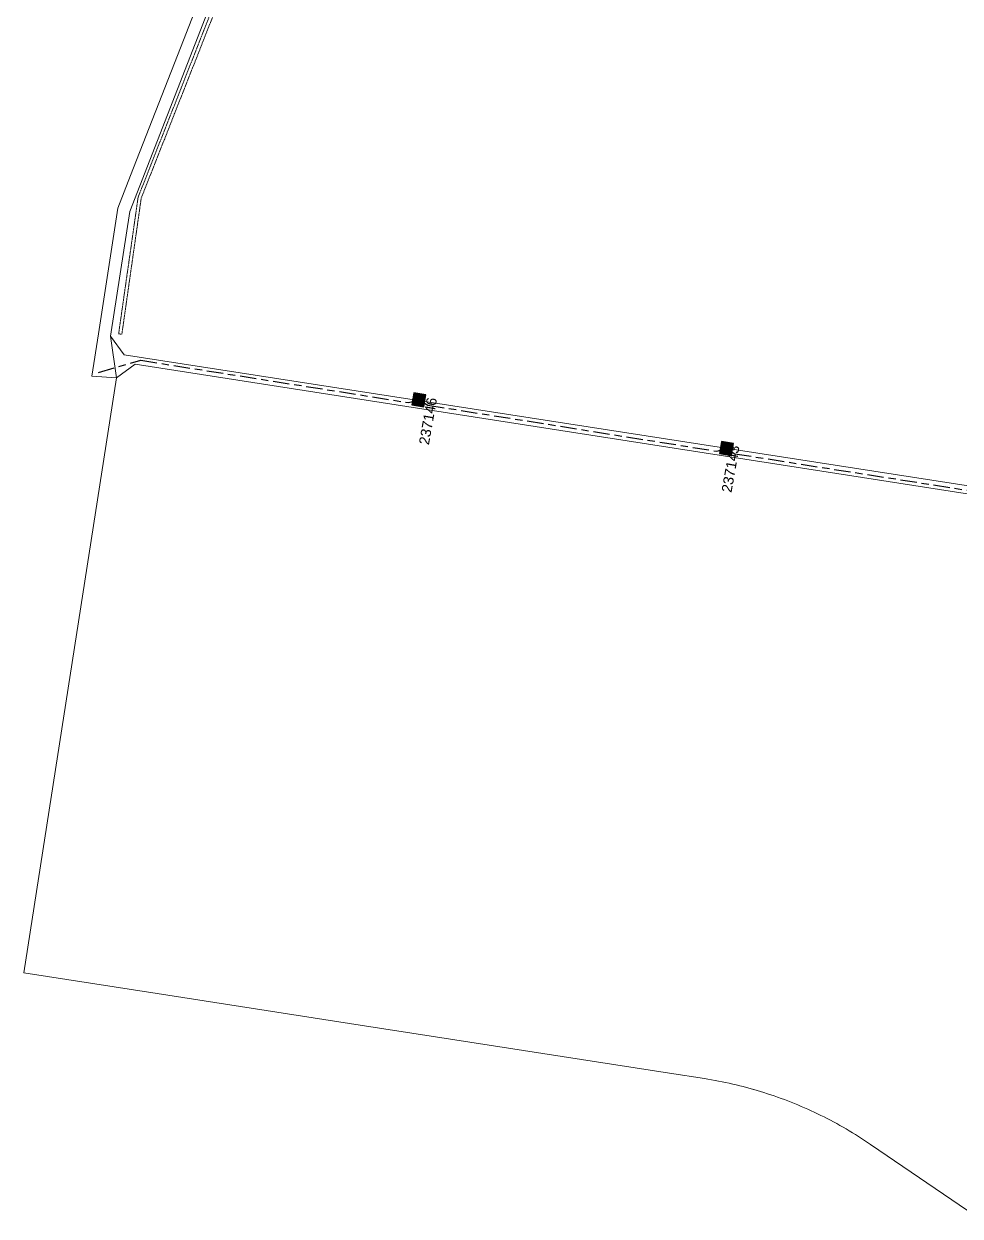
# Model space of a CAD drawing. Header units: metres. Extents: x 298351 to 299301, y 6265099 to 6266102.
# Drawn here: x 298434.2 to 298663.2, y 6265170.7 to 6265462.5 of the extents above; entities that cross this region are included whole.
import ezdxf
from ezdxf.enums import TextEntityAlignment as Align

# ---------------------------------------------------------------- set-up
doc = ezdxf.new("R2010")
doc.units = ezdxf.units.M
for name, pattern in [('Cable Exist UG', [8.2, 4, -1.2, 1.8, -1.2]), ('HIDDEN', [0.375, 0.25, -0.125]), ('HIDDEN2', [0.1875, 0.125, -0.0625])]:
    doc.linetypes.add(name, pattern=pattern)
doc.layers.get('0').update_dxf_attribs({"color": 6})
doc.layers.add('Cadastre Land Parcels_SP_EXT', color=9, linetype='Continuous', lineweight=5)
doc.layers.add('Cadastre Other Property_SP_EXT', color=9, linetype='HIDDEN', lineweight=5)
doc.layers.add('Mains_SL_EXT', color=7, linetype='Continuous')
doc.layers.add('SupportsUG_SP_LV_SL_EXT', color=7, linetype='Continuous')
doc.layers.get('0').freeze()
doc.styles.add('COLUMN_LABEL', font='arial.ttf')
doc.styles.add('POLE_LABEL', font='arial.ttf')
doc.styles.get("Standard").update_dxf_attribs({"font": 'arial.ttf'})

# ---------------------------------------------------------------- blocks, each defined once
blk = doc.blocks.new('COLUMN_EXT')
blk.add_hatch(color=256).paths.add_polyline_path([(-1.49, 1.48), (-1.49, -1.49), (1.48, -1.49), (1.48, 1.48)])
blk.add_lwpolyline([(-1.49, -1.49), (1.48, -1.49), (1.48, 1.48), (-1.49, 1.48)], close=True)
for tag, height, style, flags, p in [('ASSET_NUM', 2.5, 'COLUMN_LABEL', 8, (2, 2)), ('STRUCTURE_PLANT_NUMBER', 0.2, 'POLE_LABEL', 9, (1.81, 0.03)), ('STREET_CODE', 0.2, 'COLUMN_LABEL', 9, (1.81, -0.2))]:
    blk.add_attdef(tag, text='', height=height, dxfattribs=dict(style=style, flags=flags)).set_placement(p, align=Align.MIDDLE_LEFT)
at = {"flags": 1}
blk.add_attdef('Z', (1.81, -2.35), '', height=0.2, dxfattribs=at)
at = {"flags": 9}
for tag, p in [('COLUMN_TYPE', (1.81, -0.4)), ('OWNED_BY', (1.81, -0.6)), ('STATE', (1.81, -0.8)), ('USAGE', (1.81, -1)), ('STREETNAME', (1.81, -1.6)), ('SUBURB', (1.81, -1.8)), ('LEGEND', (1.81, -1.2)), ('LOCATION', (1.81, -1.4)), ('NOTES', (1.81, -2))]:
    blk.add_attdef(tag, text='', height=0.2, dxfattribs=at).set_placement(p, align=Align.MIDDLE_LEFT)

msp = doc.modelspace()

# ---------------------------------------------------------------- linework, layer by layer
at = {"layer": 'Cadastre Land Parcels_SP_EXT', "linetype": 'Continuous'}
for points in [[(298455.38, 6265386.04), (298460.11, 6265416.52), (298517.83, 6265564.83), (298526.38, 6265597.77), (298523.72, 6265599.45), (298518.5, 6265579.37), (298514.95, 6265565.75), (298512.23, 6265558.77), (298505.16, 6265540.62), (298499.54, 6265526.2), (298494.74, 6265513.89), (298486.26, 6265492.11), (298482.25, 6265481.76), (298472.43, 6265456.56), (298460.27, 6265425.34), (298457.17, 6265417.38), (298452.39, 6265386.64), (298450.78, 6265376.26), (298456.83, 6265375.82), (298455.38, 6265386.04)], [(298458.71, 6265381.47), (298455.38, 6265386.04), (298456.83, 6265375.82), (298461.39, 6265379.15), (298737.11, 6265336.19), (298758.04, 6265351.49), (298757.8, 6265351.81), (298757.56, 6265352.12), (298757.32, 6265352.45), (298757.09, 6265352.77), (298756.86, 6265353.1), (298736.61, 6265338.29), (298458.71, 6265381.47)]]:
    msp.add_lwpolyline(points, close=True, dxfattribs=at)
for points in [[(298517.83, 6265564.83), (298460.11, 6265416.52), (298455.38, 6265386.04), (298458.71, 6265381.47), (298736.61, 6265338.29)], [(298737.11, 6265336.19), (298461.39, 6265379.15), (298461.39, 6265379.15), (298456.83, 6265375.82), (298434.15, 6265230.28), (298466.74, 6265225.21), (298516.38, 6265217.47), (298534.82, 6265214.6), (298592.06, 6265205.68), (298600.6, 6265204.35), (298601.47, 6265204.21), (298602.34, 6265204.07), (298603.21, 6265203.91), (298604.07, 6265203.75), (298604.94, 6265203.58), (298605.8, 6265203.4), (298606.66, 6265203.21), (298607.52, 6265203.02), (298608.38, 6265202.82), (298609.24, 6265202.61), (298610.09, 6265202.39), (298610.94, 6265202.17), (298611.79, 6265201.94), (298612.64, 6265201.7), (298612.66, 6265201.69), (298613.49, 6265201.45), (298614.33, 6265201.2), (298615.18, 6265200.94), (298616.01, 6265200.67), (298616.85, 6265200.39), (298617.69, 6265200.11), (298618.52, 6265199.82), (298619.35, 6265199.52), (298620.17, 6265199.21), (298621, 6265198.9), (298621.82, 6265198.58), (298622.64, 6265198.25), (298623.45, 6265197.92), (298624.26, 6265197.57), (298625.07, 6265197.22), (298625.88, 6265196.87), (298626.68, 6265196.5), (298627.48, 6265196.13), (298628.28, 6265195.75), (298629.07, 6265195.37), (298629.86, 6265194.98), (298630.65, 6265194.58), (298631.43, 6265194.17), (298632.21, 6265193.76), (298632.98, 6265193.34), (298633.75, 6265192.91), (298634.52, 6265192.48), (298635.28, 6265192.04), (298636.04, 6265191.59), (298636.8, 6265191.13), (298637.55, 6265190.67), (298638.3, 6265190.21), (298639.04, 6265189.73), (298639.78, 6265189.25), (298640.51, 6265188.76), (298641.24, 6265188.27), (298666.99, 6265170.7)]]:
    msp.add_lwpolyline(points, dxfattribs=at)
at = {"layer": 'Cadastre Other Property_SP_EXT', "linetype": 'HIDDEN2'}
msp.add_lwpolyline([(298457.33, 6265386.61), (298458.12, 6265386.5), (298462.86, 6265419.81), (298520.05, 6265565.02), (298528.19, 6265596.53), (298534.21, 6265599.34), (298531.98, 6265602.23), (298528.41, 6265600.56), (298519.29, 6265565.27), (298478.21, 6265460.96), (298462.09, 6265420.01), (298457.33, 6265386.61)], close=True, dxfattribs=at)
at = {"layer": 'Mains_SL_EXT', "linetype": 'Cable Exist UG'}
for points in [[(298452.39, 6265377.16), (298462.73, 6265380.16), (298528.2, 6265369.79), (298530.76, 6265370.46)], [(298530.76, 6265370.46), (298532.99, 6265369.16), (298603.68, 6265357.89), (298606, 6265358.57)], [(298606, 6265358.57), (298608.07, 6265357.26), (298671.6, 6265347.29), (298673.72, 6265347.67)]]:
    msp.add_lwpolyline(points, dxfattribs=at)

# ---------------------------------------------------------------- block references
at = {"layer": 'SupportsUG_SP_LV_SL_EXT'}
ref = msp.add_blockref('COLUMN_EXT', (298530.76, 6265370.46), dxfattribs=dict(at, rotation=349.9048383379538))
ref.add_attrib('ASSET_NUM', '237146', dxfattribs={"layer": '0', "height": 2.5, "rotation": 80.058, "style": 'COLUMN_LABEL'}).set_placement((298532.76, 6265371.21), align=Align.TOP_RIGHT)
ref = msp.add_blockref('COLUMN_EXT', (298606, 6265358.57), dxfattribs=dict(at, rotation=349.9048383379538))
ref.add_attrib('ASSET_NUM', '237143', dxfattribs={"layer": '0', "height": 2.5, "rotation": 80.058, "style": 'COLUMN_LABEL'}).set_placement((298608, 6265359.32), align=Align.MIDDLE_RIGHT)

doc.saveas('drawing.dxf')
